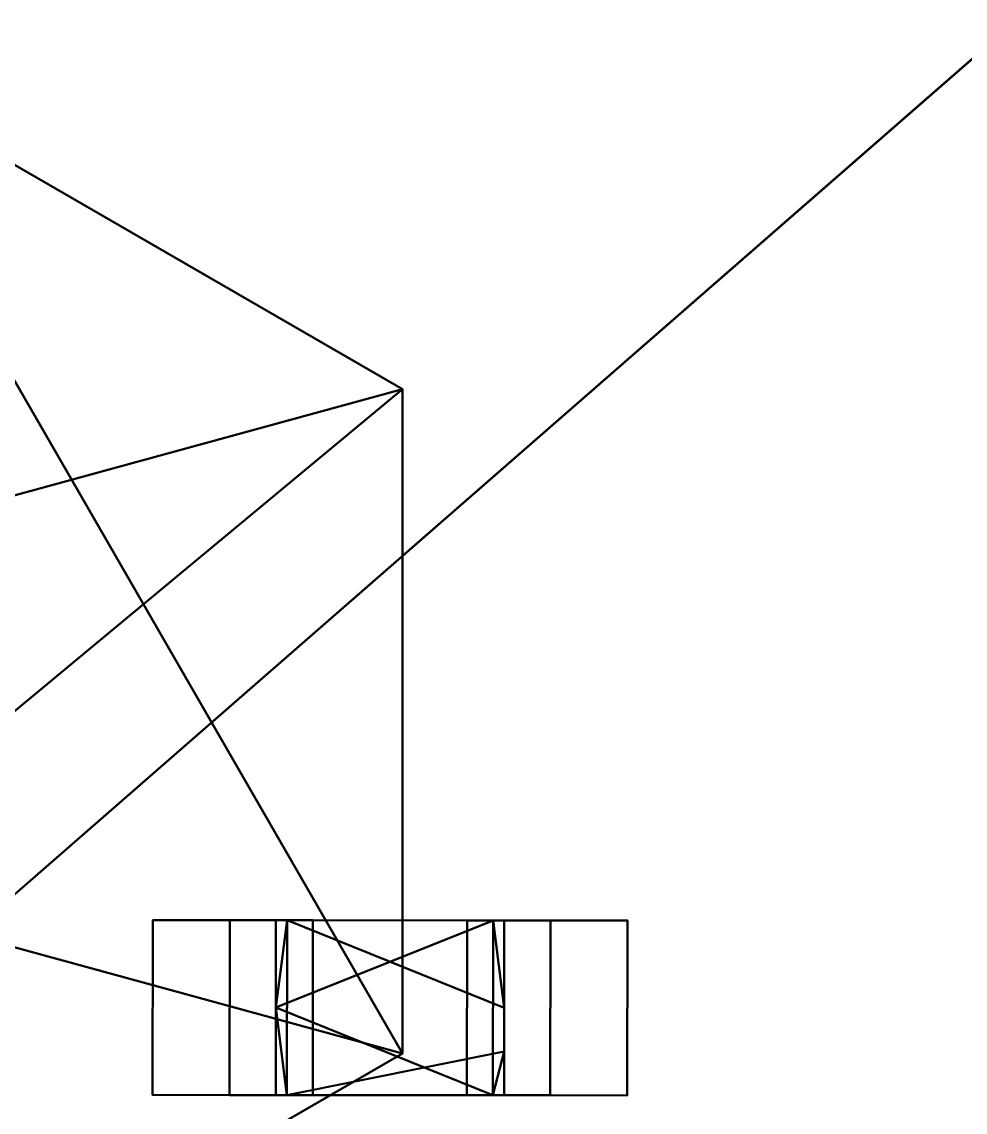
# Model space of a CAD drawing. Header units: millimetres. Extents: x -225 to 2025, y -202 to 200.
# Drawn here: x -195.74 to -168.75, y -173.98 to -142.79 of the extents above; entities that cross this region are included whole.
import ezdxf

# ---------------------------------------------------------------- set-up
doc = ezdxf.new("R2010")
doc.units = ezdxf.units.MM
doc.layers.add('I-FURN-PNLS', color=7, linetype='Continuous', lineweight=40)

msp = doc.modelspace()

# ---------------------------------------------------------------- meshes
at = {"layer": 'I-FURN-PNLS', "color": 7, "true_color": 0xf5f5f3}
mesh = msp.add_polyface(dxfattribs=at)
corners = [(-225, 200, 1799.807), (-225, -185, 1799.807), (-210, -185, 1799.807), (-210, -180, 1799.807), (-220, -180, 1799.807), (-220, 195, 1799.807), (220, 195, 1799.807), (220, -180, 1799.807), (210, -180, 1799.807), (210, -185, 1799.807), (225, -185, 1799.807), (225, 200, 1799.807)]
mesh.append_faces([[corners[k] for k in face] for face in [(4, 1, 2, 3)]], dxfattribs={"vtx0": -1, "color": 7})
mesh.append_faces([[corners[k] for k in face] for face in [(0, 5, 6, 11), (11, 6, 7, 10)]], dxfattribs={"vtx0": -1, "vtx2": -1, "color": 7})
mesh.append_faces([[corners[k] for k in face] for face in [(9, 10, 7, 8)]], dxfattribs={"vtx1": -1, "color": 7})
mesh.append_faces([[corners[k] for k in face] for face in [(4, 5, 0, 1)]], dxfattribs={"vtx1": -1, "vtx3": -1, "color": 7})
mesh = msp.add_polyface(dxfattribs=at)
corners = [(-225, 200, 15), (225, 200, 15), (225, -185, 15), (210, -185, 15), (210, -180, 15), (220, -180, 15), (220, 195, 15), (-220, 195, 15), (-220, -180, 15), (-210, -180, 15), (-210, -185, 15), (-225, -185, 15)]
mesh.append_faces([[corners[k] for k in face] for face in [(5, 2, 3, 4)]], dxfattribs={"vtx0": -1, "color": 7})
mesh.append_faces([[corners[k] for k in face] for face in [(2, 5, 6, 1)]], dxfattribs={"vtx0": -1, "vtx2": -1, "color": 7})
mesh.append_faces([[corners[k] for k in face] for face in [(10, 11, 8, 9)]], dxfattribs={"vtx1": -1, "color": 7})
mesh.append_faces([[corners[k] for k in face] for face in [(7, 8, 11, 0), (6, 7, 0, 1)]], dxfattribs={"vtx1": -1, "vtx3": -1, "color": 7})
mesh = msp.add_polyface(dxfattribs=at)
corners = [(220, 195, 35), (-220, 195, 35), (-220, -180, 35), (-210, -180, 35), (-210, -185, 35), (210, -185, 35), (210, -180, 35), (220, -180, 35)]
mesh.append_faces([[corners[k] for k in face] for face in [(5, 6, 3, 4)]], dxfattribs={"vtx1": -1, "color": 7})
mesh.append_faces([[corners[k] for k in face] for face in [(1, 2, 3, 6)]], dxfattribs={"vtx2": -1, "vtx3": -1, "color": 7})
mesh.append_faces([[corners[k] for k in face] for face in [(6, 7, 0, 1)]], dxfattribs={"vtx3": -1, "color": 7})
mesh = msp.add_polyface(dxfattribs=at)
corners = [(220, 195, 15), (220, -180, 15), (210, -180, 15), (210, -185, 15), (-210, -185, 15), (-210, -180, 15), (-220, -180, 15), (-220, 195, 15)]
mesh.append_faces([[corners[k] for k in face] for face in [(4, 5, 2, 3)]], dxfattribs={"vtx1": -1, "color": 7})
mesh.append_faces([[corners[k] for k in face] for face in [(0, 1, 2, 5)]], dxfattribs={"vtx2": -1, "vtx3": -1, "color": 7})
mesh.append_faces([[corners[k] for k in face] for face in [(5, 6, 7, 0)]], dxfattribs={"vtx3": -1, "color": 7})
mesh = msp.add_polyface(dxfattribs=at)
corners = [(220, 195, 1799.807), (-220, 195, 1799.807), (-220, -180, 1799.807), (-210, -180, 1799.807), (-210, -185, 1799.807), (210, -185, 1799.807), (210, -180, 1799.807), (220, -180, 1799.807)]
mesh.append_faces([[corners[k] for k in face] for face in [(5, 6, 3, 4)]], dxfattribs={"vtx1": -1, "color": 7})
mesh.append_faces([[corners[k] for k in face] for face in [(1, 2, 3, 6)]], dxfattribs={"vtx2": -1, "vtx3": -1, "color": 7})
mesh.append_faces([[corners[k] for k in face] for face in [(6, 7, 0, 1)]], dxfattribs={"vtx3": -1, "color": 7})
mesh = msp.add_polyface(dxfattribs=at)
corners = [(220, 195, 1789.807), (220, -180, 1789.807), (210, -180, 1789.807), (210, -185, 1789.807), (-210, -185, 1789.807), (-210, -180, 1789.807), (-220, -180, 1789.807), (-220, 195, 1789.807)]
mesh.append_faces([[corners[k] for k in face] for face in [(4, 5, 2, 3)]], dxfattribs={"vtx1": -1, "color": 7})
mesh.append_faces([[corners[k] for k in face] for face in [(0, 1, 2, 5)]], dxfattribs={"vtx2": -1, "vtx3": -1, "color": 7})
mesh.append_faces([[corners[k] for k in face] for face in [(5, 6, 7, 0)]], dxfattribs={"vtx3": -1, "color": 7})
mesh = msp.add_polyface(dxfattribs=at)
corners = [(220, 195, 1349.807), (-220, 195, 1349.807), (-220, -180, 1349.807), (-210, -180, 1349.807), (-210, -185, 1349.807), (210, -185, 1349.807), (210, -180, 1349.807), (220, -180, 1349.807)]
mesh.append_faces([[corners[k] for k in face] for face in [(5, 6, 3, 4)]], dxfattribs={"vtx1": -1, "color": 7})
mesh.append_faces([[corners[k] for k in face] for face in [(1, 2, 3, 6)]], dxfattribs={"vtx2": -1, "vtx3": -1, "color": 7})
mesh.append_faces([[corners[k] for k in face] for face in [(6, 7, 0, 1)]], dxfattribs={"vtx3": -1, "color": 7})
mesh = msp.add_polyface(dxfattribs=at)
corners = [(220, 195, 1339.807), (220, -180, 1339.807), (210, -180, 1339.807), (210, -185, 1339.807), (-210, -185, 1339.807), (-210, -180, 1339.807), (-220, -180, 1339.807), (-220, 195, 1339.807)]
mesh.append_faces([[corners[k] for k in face] for face in [(4, 5, 2, 3)]], dxfattribs={"vtx1": -1, "color": 7})
mesh.append_faces([[corners[k] for k in face] for face in [(0, 1, 2, 5)]], dxfattribs={"vtx2": -1, "vtx3": -1, "color": 7})
mesh.append_faces([[corners[k] for k in face] for face in [(5, 6, 7, 0)]], dxfattribs={"vtx3": -1, "color": 7})
mesh = msp.add_polyface(dxfattribs=at)
corners = [(220, 195, 899.807), (-220, 195, 899.807), (-220, -180, 899.807), (-210, -180, 899.807), (-210, -185, 899.807), (210, -185, 899.807), (210, -180, 899.807), (220, -180, 899.807)]
mesh.append_faces([[corners[k] for k in face] for face in [(5, 6, 3, 4)]], dxfattribs={"vtx1": -1, "color": 7})
mesh.append_faces([[corners[k] for k in face] for face in [(1, 2, 3, 6)]], dxfattribs={"vtx2": -1, "vtx3": -1, "color": 7})
mesh.append_faces([[corners[k] for k in face] for face in [(6, 7, 0, 1)]], dxfattribs={"vtx3": -1, "color": 7})
mesh = msp.add_polyface(dxfattribs=at)
corners = [(220, 195, 889.807), (220, -180, 889.807), (210, -180, 889.807), (210, -185, 889.807), (-210, -185, 889.807), (-210, -180, 889.807), (-220, -180, 889.807), (-220, 195, 889.807)]
mesh.append_faces([[corners[k] for k in face] for face in [(4, 5, 2, 3)]], dxfattribs={"vtx1": -1, "color": 7})
mesh.append_faces([[corners[k] for k in face] for face in [(0, 1, 2, 5)]], dxfattribs={"vtx2": -1, "vtx3": -1, "color": 7})
mesh.append_faces([[corners[k] for k in face] for face in [(5, 6, 7, 0)]], dxfattribs={"vtx3": -1, "color": 7})
mesh = msp.add_polyface(dxfattribs=at)
corners = [(220, 195, 449.807), (-220, 195, 449.807), (-220, -180, 449.807), (-210, -180, 449.807), (-210, -185, 449.807), (210, -185, 449.807), (210, -180, 449.807), (220, -180, 449.807)]
mesh.append_faces([[corners[k] for k in face] for face in [(5, 6, 3, 4)]], dxfattribs={"vtx1": -1, "color": 7})
mesh.append_faces([[corners[k] for k in face] for face in [(1, 2, 3, 6)]], dxfattribs={"vtx2": -1, "vtx3": -1, "color": 7})
mesh.append_faces([[corners[k] for k in face] for face in [(6, 7, 0, 1)]], dxfattribs={"vtx3": -1, "color": 7})
mesh = msp.add_polyface(dxfattribs=at)
corners = [(220, 195, 439.807), (220, -180, 439.807), (210, -180, 439.807), (210, -185, 439.807), (-210, -185, 439.807), (-210, -180, 439.807), (-220, -180, 439.807), (-220, 195, 439.807)]
mesh.append_faces([[corners[k] for k in face] for face in [(4, 5, 2, 3)]], dxfattribs={"vtx1": -1, "color": 7})
mesh.append_faces([[corners[k] for k in face] for face in [(0, 1, 2, 5)]], dxfattribs={"vtx2": -1, "vtx3": -1, "color": 7})
mesh.append_faces([[corners[k] for k in face] for face in [(5, 6, 7, 0)]], dxfattribs={"vtx3": -1, "color": 7})
at = {"layer": 'I-FURN-PNLS', "color": 250, "true_color": 0x191919}
mesh = msp.add_polyface(dxfattribs=at)
corners = [(-217.754, -153.298, 10), (-217.754, -172.298, 10), (-201.299, -181.798, 10), (-184.845, -172.298, 10), (-184.845, -153.298, 10), (-201.299, -143.798, 10), (-201.299, -157.798, 10), (-196.299, -162.798, 10), (-201.299, -167.798, 10), (-206.299, -162.798, 10)]
mesh.append_faces([[corners[k] for k in face] for face in [(7, 4, 6)]], dxfattribs={"vtx0": -1, "vtx1": -1, "color": 250})
mesh.append_faces([[corners[k] for k in face] for face in [(1, 8, 9, 0), (0, 9, 6)]], dxfattribs={"vtx0": -1, "vtx2": -1, "color": 250})
mesh.append_faces([[corners[k] for k in face] for face in [(2, 3, 8, 1), (5, 0, 6, 4)]], dxfattribs={"vtx1": -1, "vtx2": -1, "color": 250})
mesh.append_faces([[corners[k] for k in face] for face in [(7, 8, 3, 4)]], dxfattribs={"vtx1": -1, "vtx3": -1, "color": 250})
mesh = msp.add_polyface(dxfattribs=at)
corners = [(-201.299, -143.798), (-184.845, -153.298), (-184.845, -172.298), (-201.299, -181.798), (-217.754, -172.298), (-217.754, -153.298)]
mesh.append_faces([[corners[k] for k in face] for face in [(2, 0, 1), (0, 4, 5)]], dxfattribs={"vtx0": -1, "color": 250})
mesh.append_faces([[corners[k] for k in face] for face in [(2, 3, 4, 0)]], dxfattribs={"vtx2": -1, "vtx3": -1, "color": 250})
mesh = msp.add_polyface(dxfattribs=at)
corners = [(-201.299, -143.798), (-201.299, -143.798, 10), (-184.845, -153.298, 10), (-184.845, -153.298)]
mesh.append_faces([[corners[k] for k in face] for face in [(2, 3, 0, 1)]], dxfattribs={"color": 250})
mesh = msp.add_polyface(dxfattribs=at)
corners = [(-184.845, -153.298), (-184.845, -153.298, 10), (-184.845, -172.298, 10), (-184.845, -172.298)]
mesh.append_faces([[corners[k] for k in face] for face in [(2, 3, 0, 1)]], dxfattribs={"color": 250})
at = {"layer": 'I-FURN-PNLS', "color": 254, "true_color": 0xced2d5}
mesh = msp.add_polyface(dxfattribs=at)
corners = [(-189.788, -168.484, 1587.123), (-191.992, -168.482, 1580.555), (-191.998, -173.482, 1580.555), (-189.793, -173.484, 1587.123)]
mesh.append_faces([[corners[k] for k in face] for face in [(0, 1, 2, 3)]], dxfattribs={"color": 254})
mesh = msp.add_polyface(dxfattribs=at)
corners = [(-191.992, -168.482, 1580.555), (-187.407, -168.486, 1575.362), (-187.412, -173.486, 1575.362), (-191.998, -173.482, 1580.555)]
mesh.append_faces([[corners[k] for k in face] for face in [(1, 2, 3, 0)]], dxfattribs={"color": 254})
mesh = msp.add_polyface(dxfattribs=at)
corners = [(-189.788, -168.484, 1142.123), (-191.992, -168.482, 1135.555), (-191.998, -173.482, 1135.555), (-189.793, -173.484, 1142.123)]
mesh.append_faces([[corners[k] for k in face] for face in [(0, 1, 2, 3)]], dxfattribs={"color": 254})
mesh = msp.add_polyface(dxfattribs=at)
corners = [(-191.992, -168.482, 1135.555), (-187.407, -168.486, 1130.362), (-187.412, -173.486, 1130.362), (-191.998, -173.482, 1135.555)]
mesh.append_faces([[corners[k] for k in face] for face in [(1, 2, 3, 0)]], dxfattribs={"color": 254})
mesh = msp.add_polyface(dxfattribs=at)
corners = [(-189.788, -168.484, 692.123), (-191.992, -168.482, 685.555), (-191.998, -173.482, 685.555), (-189.793, -173.484, 692.123)]
mesh.append_faces([[corners[k] for k in face] for face in [(0, 1, 2, 3)]], dxfattribs={"color": 254})
mesh = msp.add_polyface(dxfattribs=at)
corners = [(-191.992, -168.482, 685.555), (-187.407, -168.486, 680.362), (-187.412, -173.486, 680.362), (-191.998, -173.482, 685.555)]
mesh.append_faces([[corners[k] for k in face] for face in [(1, 2, 3, 0)]], dxfattribs={"color": 254})
mesh = msp.add_polyface(dxfattribs=at)
corners = [(-189.788, -168.484, 242.123), (-191.992, -168.482, 235.555), (-191.998, -173.482, 235.555), (-189.793, -173.484, 242.123)]
mesh.append_faces([[corners[k] for k in face] for face in [(0, 1, 2, 3)]], dxfattribs={"color": 254})
mesh = msp.add_polyface(dxfattribs=at)
corners = [(-191.992, -168.482, 235.555), (-187.407, -168.486, 230.362), (-187.412, -173.486, 230.362), (-191.998, -173.482, 235.555)]
mesh.append_faces([[corners[k] for k in face] for face in [(1, 2, 3, 0)]], dxfattribs={"color": 254})
mesh = msp.add_polyface(dxfattribs=at)
corners = [(-180.616, -168.493, 1576.737), (-187.407, -168.486, 1575.362), (-191.992, -168.482, 1580.555), (-189.788, -168.484, 1587.123), (-182.998, -168.491, 1588.498), (-178.412, -168.496, 1583.305), (-181.935, -168.492, 1578.983), (-182.255, -168.492, 1585.197), (-188.469, -168.485, 1584.878), (-188.149, -168.486, 1578.663)]
mesh.append_faces([[corners[k] for k in face] for face in [(6, 0, 1, 9), (8, 3, 4, 7)]], dxfattribs={"vtx0": -1, "vtx2": -1, "color": 254})
mesh.append_faces([[corners[k] for k in face] for face in [(4, 5, 7), (1, 2, 9)]], dxfattribs={"vtx1": -1, "vtx2": -1, "color": 254})
mesh.append_faces([[corners[k] for k in face] for face in [(6, 7, 5, 0), (8, 9, 2, 3)]], dxfattribs={"vtx1": -1, "vtx3": -1, "color": 254})
mesh = msp.add_polyface(dxfattribs=at)
corners = [(-180.616, -168.493, 1131.737), (-187.407, -168.486, 1130.362), (-191.992, -168.482, 1135.555), (-189.788, -168.484, 1142.123), (-182.998, -168.491, 1143.498), (-178.412, -168.496, 1138.305), (-181.935, -168.492, 1133.983), (-182.255, -168.492, 1140.197), (-188.469, -168.485, 1139.878), (-188.149, -168.486, 1133.663)]
mesh.append_faces([[corners[k] for k in face] for face in [(6, 0, 1, 9), (8, 3, 4, 7)]], dxfattribs={"vtx0": -1, "vtx2": -1, "color": 254})
mesh.append_faces([[corners[k] for k in face] for face in [(4, 5, 7), (1, 2, 9)]], dxfattribs={"vtx1": -1, "vtx2": -1, "color": 254})
mesh.append_faces([[corners[k] for k in face] for face in [(6, 7, 5, 0), (8, 9, 2, 3)]], dxfattribs={"vtx1": -1, "vtx3": -1, "color": 254})
mesh = msp.add_polyface(dxfattribs=at)
corners = [(-180.616, -168.493, 681.737), (-187.407, -168.486, 680.362), (-191.992, -168.482, 685.555), (-189.788, -168.484, 692.123), (-182.998, -168.491, 693.498), (-178.412, -168.496, 688.305), (-181.935, -168.492, 683.983), (-182.255, -168.492, 690.197), (-188.469, -168.485, 689.878), (-188.149, -168.486, 683.663)]
mesh.append_faces([[corners[k] for k in face] for face in [(6, 0, 1, 9), (8, 3, 4, 7)]], dxfattribs={"vtx0": -1, "vtx2": -1, "color": 254})
mesh.append_faces([[corners[k] for k in face] for face in [(4, 5, 7), (1, 2, 9)]], dxfattribs={"vtx1": -1, "vtx2": -1, "color": 254})
mesh.append_faces([[corners[k] for k in face] for face in [(6, 7, 5, 0), (8, 9, 2, 3)]], dxfattribs={"vtx1": -1, "vtx3": -1, "color": 254})
mesh = msp.add_polyface(dxfattribs=at)
corners = [(-180.616, -168.493, 231.737), (-187.407, -168.486, 230.362), (-191.992, -168.482, 235.555), (-189.788, -168.484, 242.123), (-182.998, -168.491, 243.498), (-178.412, -168.496, 238.305), (-181.935, -168.492, 233.983), (-182.255, -168.492, 240.197), (-188.469, -168.485, 239.878), (-188.149, -168.486, 233.663)]
mesh.append_faces([[corners[k] for k in face] for face in [(6, 0, 1, 9), (8, 3, 4, 7)]], dxfattribs={"vtx0": -1, "vtx2": -1, "color": 254})
mesh.append_faces([[corners[k] for k in face] for face in [(4, 5, 7), (1, 2, 9)]], dxfattribs={"vtx1": -1, "vtx2": -1, "color": 254})
mesh.append_faces([[corners[k] for k in face] for face in [(6, 7, 5, 0), (8, 9, 2, 3)]], dxfattribs={"vtx1": -1, "vtx3": -1, "color": 254})
mesh = msp.add_polyface(dxfattribs=at)
corners = [(-182.998, -168.491, 1588.498), (-189.788, -168.484, 1587.123), (-189.793, -173.484, 1587.123), (-183.003, -173.491, 1588.498)]
mesh.append_faces([[corners[k] for k in face] for face in [(1, 2, 3, 0)]], dxfattribs={"color": 254})
mesh = msp.add_polyface(dxfattribs=at)
corners = [(-182.998, -168.491, 1143.498), (-189.788, -168.484, 1142.123), (-189.793, -173.484, 1142.123), (-183.003, -173.491, 1143.498)]
mesh.append_faces([[corners[k] for k in face] for face in [(1, 2, 3, 0)]], dxfattribs={"color": 254})
mesh = msp.add_polyface(dxfattribs=at)
corners = [(-182.998, -168.491, 693.498), (-189.788, -168.484, 692.123), (-189.793, -173.484, 692.123), (-183.003, -173.491, 693.498)]
mesh.append_faces([[corners[k] for k in face] for face in [(1, 2, 3, 0)]], dxfattribs={"color": 254})
mesh = msp.add_polyface(dxfattribs=at)
corners = [(-182.998, -168.491, 243.498), (-189.788, -168.484, 242.123), (-189.793, -173.484, 242.123), (-183.003, -173.491, 243.498)]
mesh.append_faces([[corners[k] for k in face] for face in [(1, 2, 3, 0)]], dxfattribs={"color": 254})
mesh = msp.add_polyface(dxfattribs=at)
corners = [(-181.94, -173.492, 1578.983), (-182.26, -173.492, 1585.197), (-188.474, -173.485, 1584.878), (-188.473, -172.235, 1584.878), (-188.472, -170.985, 1584.878), (-188.47, -169.735, 1584.878), (-188.469, -168.485, 1584.878), (-182.255, -168.492, 1585.197), (-181.935, -168.492, 1578.983), (-181.936, -169.742, 1578.983), (-181.938, -170.992, 1578.983), (-181.939, -172.242, 1578.983)]
mesh.append_faces([[corners[k] for k in face] for face in [(7, 4, 5, 6)]], dxfattribs={"vtx0": -1, "color": 254})
mesh.append_faces([[corners[k] for k in face] for face in [(1, 4, 7)]], dxfattribs={"vtx0": -1, "vtx1": -1, "vtx2": -1, "color": 254})
mesh.append_faces([[corners[k] for k in face] for face in [(1, 7, 10, 11)]], dxfattribs={"vtx0": -1, "vtx1": -1, "vtx3": -1, "color": 254})
mesh.append_faces([[corners[k] for k in face] for face in [(0, 1, 11)]], dxfattribs={"vtx1": -1, "color": 254})
mesh.append_faces([[corners[k] for k in face] for face in [(1, 2, 3, 4), (7, 8, 9, 10)]], dxfattribs={"vtx3": -1, "color": 254})
mesh = msp.add_polyface(dxfattribs=at)
corners = [(-188.469, -168.485, 1584.878), (-188.47, -169.735, 1584.878), (-188.472, -170.985, 1584.878), (-188.473, -172.235, 1584.878), (-188.474, -173.485, 1584.878), (-188.155, -173.486, 1578.663), (-181.94, -173.492, 1578.983), (-181.939, -172.242, 1578.983), (-181.938, -170.992, 1578.983), (-181.936, -169.742, 1578.983), (-181.935, -168.492, 1578.983), (-188.149, -168.486, 1578.663)]
mesh.append_faces([[corners[k] for k in face] for face in [(2, 5, 11)]], dxfattribs={"vtx0": -1, "vtx1": -1, "vtx2": -1, "color": 254})
mesh.append_faces([[corners[k] for k in face] for face in [(5, 7, 8, 11)]], dxfattribs={"vtx0": -1, "vtx2": -1, "vtx3": -1, "color": 254})
mesh.append_faces([[corners[k] for k in face] for face in [(9, 10, 11, 8), (5, 6, 7), (3, 4, 5, 2)]], dxfattribs={"vtx2": -1, "color": 254})
mesh.append_faces([[corners[k] for k in face] for face in [(11, 0, 1, 2)]], dxfattribs={"vtx3": -1, "color": 254})
mesh = msp.add_polyface(dxfattribs=at)
corners = [(-181.94, -173.492, 1133.983), (-182.26, -173.492, 1140.197), (-188.474, -173.485, 1139.878), (-188.473, -172.235, 1139.878), (-188.472, -170.985, 1139.878), (-188.47, -169.735, 1139.878), (-188.469, -168.485, 1139.878), (-182.255, -168.492, 1140.197), (-181.935, -168.492, 1133.983), (-181.936, -169.742, 1133.983), (-181.938, -170.992, 1133.983), (-181.939, -172.242, 1133.983)]
mesh.append_faces([[corners[k] for k in face] for face in [(7, 4, 5, 6)]], dxfattribs={"vtx0": -1, "color": 254})
mesh.append_faces([[corners[k] for k in face] for face in [(1, 4, 7)]], dxfattribs={"vtx0": -1, "vtx1": -1, "vtx2": -1, "color": 254})
mesh.append_faces([[corners[k] for k in face] for face in [(1, 7, 10, 11)]], dxfattribs={"vtx0": -1, "vtx1": -1, "vtx3": -1, "color": 254})
mesh.append_faces([[corners[k] for k in face] for face in [(0, 1, 11)]], dxfattribs={"vtx1": -1, "color": 254})
mesh.append_faces([[corners[k] for k in face] for face in [(1, 2, 3, 4), (7, 8, 9, 10)]], dxfattribs={"vtx3": -1, "color": 254})
mesh = msp.add_polyface(dxfattribs=at)
corners = [(-188.469, -168.485, 1139.878), (-188.47, -169.735, 1139.878), (-188.472, -170.985, 1139.878), (-188.473, -172.235, 1139.878), (-188.474, -173.485, 1139.878), (-188.155, -173.486, 1133.663), (-181.94, -173.492, 1133.983), (-181.939, -172.242, 1133.983), (-181.938, -170.992, 1133.983), (-181.936, -169.742, 1133.983), (-181.935, -168.492, 1133.983), (-188.149, -168.486, 1133.663)]
mesh.append_faces([[corners[k] for k in face] for face in [(2, 5, 11)]], dxfattribs={"vtx0": -1, "vtx1": -1, "vtx2": -1, "color": 254})
mesh.append_faces([[corners[k] for k in face] for face in [(5, 7, 8, 11)]], dxfattribs={"vtx0": -1, "vtx2": -1, "vtx3": -1, "color": 254})
mesh.append_faces([[corners[k] for k in face] for face in [(9, 10, 11, 8), (5, 6, 7), (3, 4, 5, 2)]], dxfattribs={"vtx2": -1, "color": 254})
mesh.append_faces([[corners[k] for k in face] for face in [(11, 0, 1, 2)]], dxfattribs={"vtx3": -1, "color": 254})
mesh = msp.add_polyface(dxfattribs=at)
corners = [(-181.94, -173.492, 683.983), (-182.26, -173.492, 690.197), (-188.474, -173.485, 689.878), (-188.473, -172.235, 689.878), (-188.472, -170.985, 689.878), (-188.47, -169.735, 689.878), (-188.469, -168.485, 689.878), (-182.255, -168.492, 690.197), (-181.935, -168.492, 683.983), (-181.936, -169.742, 683.983), (-181.938, -170.992, 683.983), (-181.939, -172.242, 683.983)]
mesh.append_faces([[corners[k] for k in face] for face in [(7, 4, 5, 6)]], dxfattribs={"vtx0": -1, "color": 254})
mesh.append_faces([[corners[k] for k in face] for face in [(1, 4, 7)]], dxfattribs={"vtx0": -1, "vtx1": -1, "vtx2": -1, "color": 254})
mesh.append_faces([[corners[k] for k in face] for face in [(1, 7, 10, 11)]], dxfattribs={"vtx0": -1, "vtx1": -1, "vtx3": -1, "color": 254})
mesh.append_faces([[corners[k] for k in face] for face in [(0, 1, 11)]], dxfattribs={"vtx1": -1, "color": 254})
mesh.append_faces([[corners[k] for k in face] for face in [(1, 2, 3, 4), (7, 8, 9, 10)]], dxfattribs={"vtx3": -1, "color": 254})
mesh = msp.add_polyface(dxfattribs=at)
corners = [(-188.469, -168.485, 689.878), (-188.47, -169.735, 689.878), (-188.472, -170.985, 689.878), (-188.473, -172.235, 689.878), (-188.474, -173.485, 689.878), (-188.155, -173.486, 683.663), (-181.94, -173.492, 683.983), (-181.939, -172.242, 683.983), (-181.938, -170.992, 683.983), (-181.936, -169.742, 683.983), (-181.935, -168.492, 683.983), (-188.149, -168.486, 683.663)]
mesh.append_faces([[corners[k] for k in face] for face in [(2, 5, 11)]], dxfattribs={"vtx0": -1, "vtx1": -1, "vtx2": -1, "color": 254})
mesh.append_faces([[corners[k] for k in face] for face in [(5, 7, 8, 11)]], dxfattribs={"vtx0": -1, "vtx2": -1, "vtx3": -1, "color": 254})
mesh.append_faces([[corners[k] for k in face] for face in [(9, 10, 11, 8), (5, 6, 7), (3, 4, 5, 2)]], dxfattribs={"vtx2": -1, "color": 254})
mesh.append_faces([[corners[k] for k in face] for face in [(11, 0, 1, 2)]], dxfattribs={"vtx3": -1, "color": 254})
mesh = msp.add_polyface(dxfattribs=at)
corners = [(-181.94, -173.492, 233.983), (-182.26, -173.492, 240.197), (-188.474, -173.485, 239.878), (-188.473, -172.235, 239.878), (-188.472, -170.985, 239.878), (-188.47, -169.735, 239.878), (-188.469, -168.485, 239.878), (-182.255, -168.492, 240.197), (-181.935, -168.492, 233.983), (-181.936, -169.742, 233.983), (-181.938, -170.992, 233.983), (-181.939, -172.242, 233.983)]
mesh.append_faces([[corners[k] for k in face] for face in [(7, 4, 5, 6)]], dxfattribs={"vtx0": -1, "color": 254})
mesh.append_faces([[corners[k] for k in face] for face in [(1, 4, 7)]], dxfattribs={"vtx0": -1, "vtx1": -1, "vtx2": -1, "color": 254})
mesh.append_faces([[corners[k] for k in face] for face in [(1, 7, 10, 11)]], dxfattribs={"vtx0": -1, "vtx1": -1, "vtx3": -1, "color": 254})
mesh.append_faces([[corners[k] for k in face] for face in [(0, 1, 11)]], dxfattribs={"vtx1": -1, "color": 254})
mesh.append_faces([[corners[k] for k in face] for face in [(1, 2, 3, 4), (7, 8, 9, 10)]], dxfattribs={"vtx3": -1, "color": 254})
mesh = msp.add_polyface(dxfattribs=at)
corners = [(-188.469, -168.485, 239.878), (-188.47, -169.735, 239.878), (-188.472, -170.985, 239.878), (-188.473, -172.235, 239.878), (-188.474, -173.485, 239.878), (-188.155, -173.486, 233.663), (-181.94, -173.492, 233.983), (-181.939, -172.242, 233.983), (-181.938, -170.992, 233.983), (-181.936, -169.742, 233.983), (-181.935, -168.492, 233.983), (-188.149, -168.486, 233.663)]
mesh.append_faces([[corners[k] for k in face] for face in [(2, 5, 11)]], dxfattribs={"vtx0": -1, "vtx1": -1, "vtx2": -1, "color": 254})
mesh.append_faces([[corners[k] for k in face] for face in [(5, 7, 8, 11)]], dxfattribs={"vtx0": -1, "vtx2": -1, "vtx3": -1, "color": 254})
mesh.append_faces([[corners[k] for k in face] for face in [(9, 10, 11, 8), (5, 6, 7), (3, 4, 5, 2)]], dxfattribs={"vtx2": -1, "color": 254})
mesh.append_faces([[corners[k] for k in face] for face in [(11, 0, 1, 2)]], dxfattribs={"vtx3": -1, "color": 254})
mesh = msp.add_polyface(dxfattribs=at)
corners = [(-187.407, -168.486, 1575.362), (-180.616, -168.493, 1576.737), (-180.621, -173.493, 1576.737), (-187.412, -173.486, 1575.362)]
mesh.append_faces([[corners[k] for k in face] for face in [(0, 1, 2, 3)]], dxfattribs={"color": 254})
mesh = msp.add_polyface(dxfattribs=at)
corners = [(-187.407, -168.486, 1130.362), (-180.616, -168.493, 1131.737), (-180.621, -173.493, 1131.737), (-187.412, -173.486, 1130.362)]
mesh.append_faces([[corners[k] for k in face] for face in [(0, 1, 2, 3)]], dxfattribs={"color": 254})
mesh = msp.add_polyface(dxfattribs=at)
corners = [(-187.407, -168.486, 680.362), (-180.616, -168.493, 681.737), (-180.621, -173.493, 681.737), (-187.412, -173.486, 680.362)]
mesh.append_faces([[corners[k] for k in face] for face in [(0, 1, 2, 3)]], dxfattribs={"color": 254})
mesh = msp.add_polyface(dxfattribs=at)
corners = [(-187.407, -168.486, 230.362), (-180.616, -168.493, 231.737), (-180.621, -173.493, 231.737), (-187.412, -173.486, 230.362)]
mesh.append_faces([[corners[k] for k in face] for face in [(0, 1, 2, 3)]], dxfattribs={"color": 254})
mesh = msp.add_polyface(dxfattribs=at)
corners = [(-178.412, -168.496, 1583.305), (-182.998, -168.491, 1588.498), (-183.003, -173.491, 1588.498), (-178.417, -173.496, 1583.305)]
mesh.append_faces([[corners[k] for k in face] for face in [(1, 2, 3, 0)]], dxfattribs={"color": 254})
mesh = msp.add_polyface(dxfattribs=at)
corners = [(-178.412, -168.496, 1138.305), (-182.998, -168.491, 1143.498), (-183.003, -173.491, 1143.498), (-178.417, -173.496, 1138.305)]
mesh.append_faces([[corners[k] for k in face] for face in [(1, 2, 3, 0)]], dxfattribs={"color": 254})
mesh = msp.add_polyface(dxfattribs=at)
corners = [(-178.412, -168.496, 688.305), (-182.998, -168.491, 693.498), (-183.003, -173.491, 693.498), (-178.417, -173.496, 688.305)]
mesh.append_faces([[corners[k] for k in face] for face in [(1, 2, 3, 0)]], dxfattribs={"color": 254})
mesh = msp.add_polyface(dxfattribs=at)
corners = [(-178.412, -168.496, 238.305), (-182.998, -168.491, 243.498), (-183.003, -173.491, 243.498), (-178.417, -173.496, 238.305)]
mesh.append_faces([[corners[k] for k in face] for face in [(1, 2, 3, 0)]], dxfattribs={"color": 254})
mesh = msp.add_polyface(dxfattribs=at)
corners = [(-180.616, -168.493, 1576.737), (-178.412, -168.496, 1583.305), (-178.417, -173.496, 1583.305), (-180.621, -173.493, 1576.737)]
mesh.append_faces([[corners[k] for k in face] for face in [(1, 2, 3, 0)]], dxfattribs={"color": 254})
mesh = msp.add_polyface(dxfattribs=at)
corners = [(-180.616, -168.493, 1131.737), (-178.412, -168.496, 1138.305), (-178.417, -173.496, 1138.305), (-180.621, -173.493, 1131.737)]
mesh.append_faces([[corners[k] for k in face] for face in [(1, 2, 3, 0)]], dxfattribs={"color": 254})
mesh = msp.add_polyface(dxfattribs=at)
corners = [(-180.616, -168.493, 681.737), (-178.412, -168.496, 688.305), (-178.417, -173.496, 688.305), (-180.621, -173.493, 681.737)]
mesh.append_faces([[corners[k] for k in face] for face in [(1, 2, 3, 0)]], dxfattribs={"color": 254})
mesh = msp.add_polyface(dxfattribs=at)
corners = [(-180.616, -168.493, 231.737), (-178.412, -168.496, 238.305), (-178.417, -173.496, 238.305), (-180.621, -173.493, 231.737)]
mesh.append_faces([[corners[k] for k in face] for face in [(1, 2, 3, 0)]], dxfattribs={"color": 254})
at = {"layer": 'I-FURN-PNLS', "color": 250, "true_color": 0x191919}
mesh = msp.add_polyface(dxfattribs=at)
corners = [(-184.845, -172.298), (-184.845, -172.298, 10), (-201.299, -181.798, 10), (-201.299, -181.798)]
mesh.append_faces([[corners[k] for k in face] for face in [(2, 3, 0, 1)]], dxfattribs={"color": 250})
at = {"layer": 'I-FURN-PNLS', "color": 254, "true_color": 0xced2d5}
mesh = msp.add_polyface(dxfattribs=at)
corners = [(-187.412, -173.486, 1575.362), (-180.621, -173.493, 1576.737), (-178.417, -173.496, 1583.305), (-183.003, -173.491, 1588.498), (-189.793, -173.484, 1587.123), (-191.998, -173.482, 1580.555), (-188.474, -173.485, 1584.878), (-182.26, -173.492, 1585.197), (-181.94, -173.492, 1578.983), (-188.155, -173.486, 1578.663)]
mesh.append_faces([[corners[k] for k in face] for face in [(2, 7, 8, 1), (7, 2, 3), (5, 9, 6, 4), (9, 5, 0)]], dxfattribs={"vtx0": -1, "vtx2": -1, "color": 254})
mesh.append_faces([[corners[k] for k in face] for face in [(0, 1, 8, 9), (3, 4, 6, 7)]], dxfattribs={"vtx1": -1, "vtx3": -1, "color": 254})
mesh = msp.add_polyface(dxfattribs=at)
corners = [(-187.412, -173.486, 1130.362), (-180.621, -173.493, 1131.737), (-178.417, -173.496, 1138.305), (-183.003, -173.491, 1143.498), (-189.793, -173.484, 1142.123), (-191.998, -173.482, 1135.555), (-188.474, -173.485, 1139.878), (-182.26, -173.492, 1140.197), (-181.94, -173.492, 1133.983), (-188.155, -173.486, 1133.663)]
mesh.append_faces([[corners[k] for k in face] for face in [(2, 7, 8, 1), (7, 2, 3), (5, 9, 6, 4), (9, 5, 0)]], dxfattribs={"vtx0": -1, "vtx2": -1, "color": 254})
mesh.append_faces([[corners[k] for k in face] for face in [(0, 1, 8, 9), (3, 4, 6, 7)]], dxfattribs={"vtx1": -1, "vtx3": -1, "color": 254})
mesh = msp.add_polyface(dxfattribs=at)
corners = [(-187.412, -173.486, 680.362), (-180.621, -173.493, 681.737), (-178.417, -173.496, 688.305), (-183.003, -173.491, 693.498), (-189.793, -173.484, 692.123), (-191.998, -173.482, 685.555), (-188.474, -173.485, 689.878), (-182.26, -173.492, 690.197), (-181.94, -173.492, 683.983), (-188.155, -173.486, 683.663)]
mesh.append_faces([[corners[k] for k in face] for face in [(2, 7, 8, 1), (7, 2, 3), (5, 9, 6, 4), (9, 5, 0)]], dxfattribs={"vtx0": -1, "vtx2": -1, "color": 254})
mesh.append_faces([[corners[k] for k in face] for face in [(0, 1, 8, 9), (3, 4, 6, 7)]], dxfattribs={"vtx1": -1, "vtx3": -1, "color": 254})
mesh = msp.add_polyface(dxfattribs=at)
corners = [(-187.412, -173.486, 230.362), (-180.621, -173.493, 231.737), (-178.417, -173.496, 238.305), (-183.003, -173.491, 243.498), (-189.793, -173.484, 242.123), (-191.998, -173.482, 235.555), (-188.474, -173.485, 239.878), (-182.26, -173.492, 240.197), (-181.94, -173.492, 233.983), (-188.155, -173.486, 233.663)]
mesh.append_faces([[corners[k] for k in face] for face in [(2, 7, 8, 1), (7, 2, 3), (5, 9, 6, 4), (9, 5, 0)]], dxfattribs={"vtx0": -1, "vtx2": -1, "color": 254})
mesh.append_faces([[corners[k] for k in face] for face in [(0, 1, 8, 9), (3, 4, 6, 7)]], dxfattribs={"vtx1": -1, "vtx3": -1, "color": 254})

doc.saveas('drawing.dxf')
